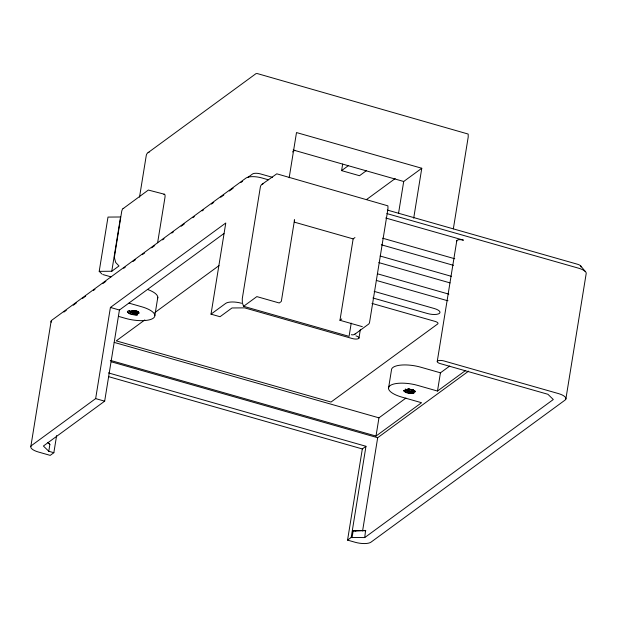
<?xml version="1.0" encoding="UTF-8"?>
<svg xmlns="http://www.w3.org/2000/svg" width="617" height="617" viewBox="0 0 617 617"><rect width="100%" height="100%" fill="white"/><g stroke="black" fill="none" stroke-linecap="round" stroke-linejoin="round"><path stroke-width="0.93" d="M30.85 446.43L51.149 321.095M56.617 435.617L53.849 452.708L48.774 451.266L49.877 444.433L47.949 442.435M99.206 271.349L107.998 217.084L120.562 216.983L111.777 271.249L99.206 271.349L101.874 273.948M53.849 452.708L50.201 455.377L38.362 452.006A12.301 4.25 9.2 0 1 31.644 445.459L95.65 398.605L110.412 307.451L225.776 222.999L211.014 314.153L220.03 316.722L231.984 307.968L244.648 307.868L352.322 338.548A4.921 1.697 9.2 0 0 358.654 338.502A4.921 1.697 9.2 0 0 355.963 335.879M48.774 451.266L43.398 446.029L104.666 401.173L119.428 310.019L223.956 233.504M139.511 197.178L146.268 155.453A4.882 4.334 53.8 0 1 149.137 152.175M136.01 311.3L134.197 310.744L137.576 311.284M138.702 312.595L135.47 310.922L131.645 310.675L136.288 311.415L139.203 313.151M137.105 311.377L138.324 312.325L137.105 311.377L137.869 312.063M138.578 312.819L138.208 311.955L138.501 313.074C135.47 314.331 131.136 313.228 128.984 310.729C131.205 312.896 137.144 314.3 138.624 312.534M138.509 312.248L138.208 311.955M157.613 242.805L164.94 197.587A4.882 1.473 -74.1 0 0 163.86 194.394M154.852 315.518L157.805 297.286M289.172 177.773L296.499 132.555L421.781 168.256L413.698 218.187M281.375 301.119L294.556 219.721L294.216 220.261M366.405 170.662L359.503 175.714L341.602 170.616L342.666 164.045M362.333 326.663L339.967 320.292L353.148 238.895L354.952 237.568M351.22 323.131L349.075 336.365L243.592 306.31L242.35 302.839L242.265 298.751L260.359 187.02A4.882 4.334 53.8 0 1 263.228 183.743M358.971 338.108L360.351 329.563M398.513 213.521L403.703 181.491L421.781 168.256M347.556 540.106L351.204 537.438L364.716 537.584L553.302 399.523L547.927 394.286L440.26 363.606A4.921 1.697 9.2 0 1 437.569 360.984A4.921 1.697 9.2 0 1 443.901 360.937L558.339 393.546A12.301 4.25 9.2 0 1 565.056 400.094L371.002 542.15A12.301 4.25 9.2 0 1 355.168 542.274L347.556 540.106L362.326 448.952L365.966 446.292L108.445 372.907M351.204 537.438L365.966 446.292M352.052 537.677L353.155 530.844L365.588 530.412L364.716 537.584M110.312 360.367L376 436.065L378.954 417.84L405.971 398.058M362.58 530.944L377.681 437.708L468.619 371.125M388.517 388.301L391.463 370.069A21.526 7.435 9.2 0 1 420.717 367.192L440.445 372.815L449.739 366.012M405.253 389.15C407.305 392.05 411.462 392.466 414.069 391.88L409.094 391.487L405.207 389.435C405.639 390.9 411.901 393.453 414.724 391.78C415.418 390.083 413.444 393.145 414.771 391.494M408.547 388.911L413.066 390.037M410.413 389.45L409.418 389.497L413.112 389.751L411.362 389.62M408.801 389.342L410.745 389.466L407.868 389.381C409.272 388.363 416.49 392.273 413.321 390.083L411.686 389.62L415.418 391.849M413.907 390.646L414.678 391.24L413.953 390.36M453.333 228.876L468.21 137.013L468.187 134.059L257.42 73.6L256.04 73.608L148.095 152.63M437.252 361.377L456.811 240.599M376 436.065L421.55 402.716L401.821 397.101A21.526 7.435 9.2 0 1 390.06 385.64A21.526 7.435 9.2 0 1 417.763 385.424L437.492 391.047L440.445 372.815M565.851 399.114L586.15 273.786A12.301 4.25 9.2 0 0 578.638 268.21L386.882 213.575M138.547 312.788C136.727 314.138 131.267 313.567 129.03 310.444M164.307 194.201L148.342 190.051L122.49 209.078L121.773 210.991L114.346 257.466L115.703 262.51L119.004 265.958L111.777 271.249M63.937 312.055L66.266 310.351M73.253 305.238L76.354 302.962M82.57 298.42L85.67 296.145M93.437 290.46L94.987 289.327M102.746 283.643L105.854 281.367M123.709 268.302L125.259 267.161M133.025 261.485L135.354 259.78M142.334 254.659L144.663 252.955M151.651 247.841L154.759 245.574M162.518 239.89L164.068 238.748M171.835 233.072L173.385 231.93M181.151 226.246L184.252 223.979M192.789 217.724L194.347 216.59M202.106 210.906L203.656 209.772M211.423 204.088L213.752 202.384M220.732 197.27L223.84 194.995M229.277 191.015L233.157 188.177M240.915 182.493L242.473 181.359M247.903 177.38L252.561 173.971A6.147 2.121 9.2 0 1 260.474 173.909L272.521 177.341M292.512 151.944L294.818 150.263M262.186 184.19L276.786 173.817L387.931 205.854L387.954 208.801L369.475 322.876L368.804 323.979L354.821 334.213M341.602 170.616L348.512 165.557M144.833 319.922L116.235 340.862L331.013 402.053L437.677 323.971A4.882 1.689 9.2 0 0 435.008 321.372L371.966 303.41M154.882 312.564L219.035 265.603M366.513 199.561L395.181 178.575M211.014 314.153L225.699 303.394A12.301 4.25 9.2 0 1 241.532 303.271M243.592 306.31L256.849 296.607L279.223 302.978L281.036 301.659M339.967 320.292L341.772 318.966M437.492 391.047L465.372 370.64M127.441 311.161C129.578 314.315 134.159 314.871 137.699 314.824L133.627 314.793A6.378 2.206 9.2 0 1 129.539 313.691L127.341 311.577M403.927 390.399L408.176 392.813L413.914 393.53L409.85 393.499A6.378 2.206 9.2 0 1 405.755 392.397L403.78 390.816L405.755 392.397M123.061 208.554L123.724 208.376M136.056 311.014L133.195 310.791L134.197 310.744M138.902 312.426L134.753 312.387L130.148 310.983M415.125 391.132L409.75 390.854L405.485 389.188M138.694 312.966L133.241 312.611L129.053 310.906M414.909 391.664L409.457 391.317L405.269 389.612M353.155 530.844L365.819 530.743M409.464 389.211L407.652 388.849M136.696 314.863L133.164 314.431M412.92 393.569L409.379 393.129M136.102 311.384L137.059 311.662L135.47 310.922L136.288 311.415M412.326 390.083L414.092 390.769M293.16 149.993L403.703 181.491M387.383 210.073L577.281 264.176A6.147 2.121 9.2 0 1 581.037 266.968M268.318 179.786L261.832 177.935A12.301 4.25 9.2 0 0 245.998 178.058L51.944 320.123A12.301 4.25 9.2 0 0 51.18 322.221M385.71 218.002L463.467 240.16A4.921 1.697 9.2 0 0 456.827 241.046M382.579 238.193L454.737 258.754M381.298 244.772L453.449 265.333M294.247 222.112L353.148 238.895M380.087 256.009L451.312 276.308M378.799 262.595L450.032 282.894M377.589 273.832L448.821 294.132M376.308 280.419L445.69 300.186A9.224 3.185 9.2 0 0 447.988 300.726M374.172 291.386L434.299 308.523A9.224 3.185 9.2 0 1 439.335 313.436A9.224 3.185 9.2 0 1 427.465 313.521L372.884 297.972M102.808 274.526L111.045 276.871M128.992 303.14L141.548 306.718A21.526 7.435 9.2 0 1 153.301 318.179A21.526 7.435 9.2 0 1 125.606 318.395L118.425 316.351M110.412 307.451L119.428 310.019M114.191 342.396L378.954 417.84M110.998 361.716L377.681 437.708M108.507 376.632L362.326 448.952M95.65 398.605L104.666 401.173M354.042 530.504L355.87 531.021M133.557 310.667L135.424 311.199M411.686 389.62L413.274 390.368M127.565 312.109L129.539 313.691M414.377 390.939L414.925 391.301M47.864 442.466L49.877 444.433M580.597 265.804L585.271 271.457M414.724 390.954L414.794 391.517M355.708 333.465A4.89 4.45 45.1 0 1 351.335 334.707M148.196 289.697A21.526 7.435 9.2 0 1 157.435 298.697"/></g></svg>
